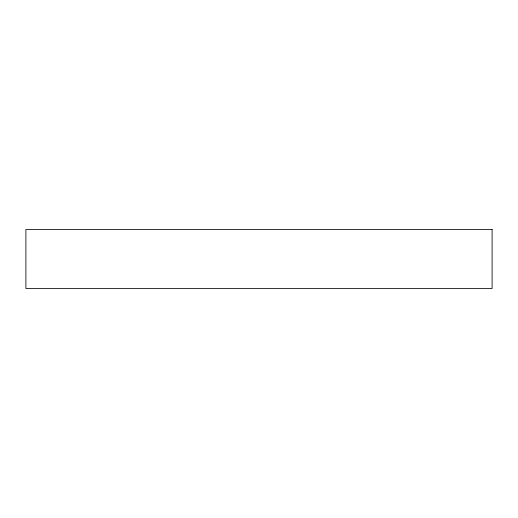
<?xml version="1.0" encoding="UTF-8"?>
<svg xmlns="http://www.w3.org/2000/svg" width="518" height="518" viewBox="0 0 518 518"><rect width="100%" height="100%" fill="white"/><g stroke="black" fill="none" stroke-linecap="round" stroke-linejoin="round"><path stroke-width="0.78" d="M492.1 229.48L25.9 229.48L25.9 288.52L492.1 288.52L492.1 229.48"/></g></svg>
